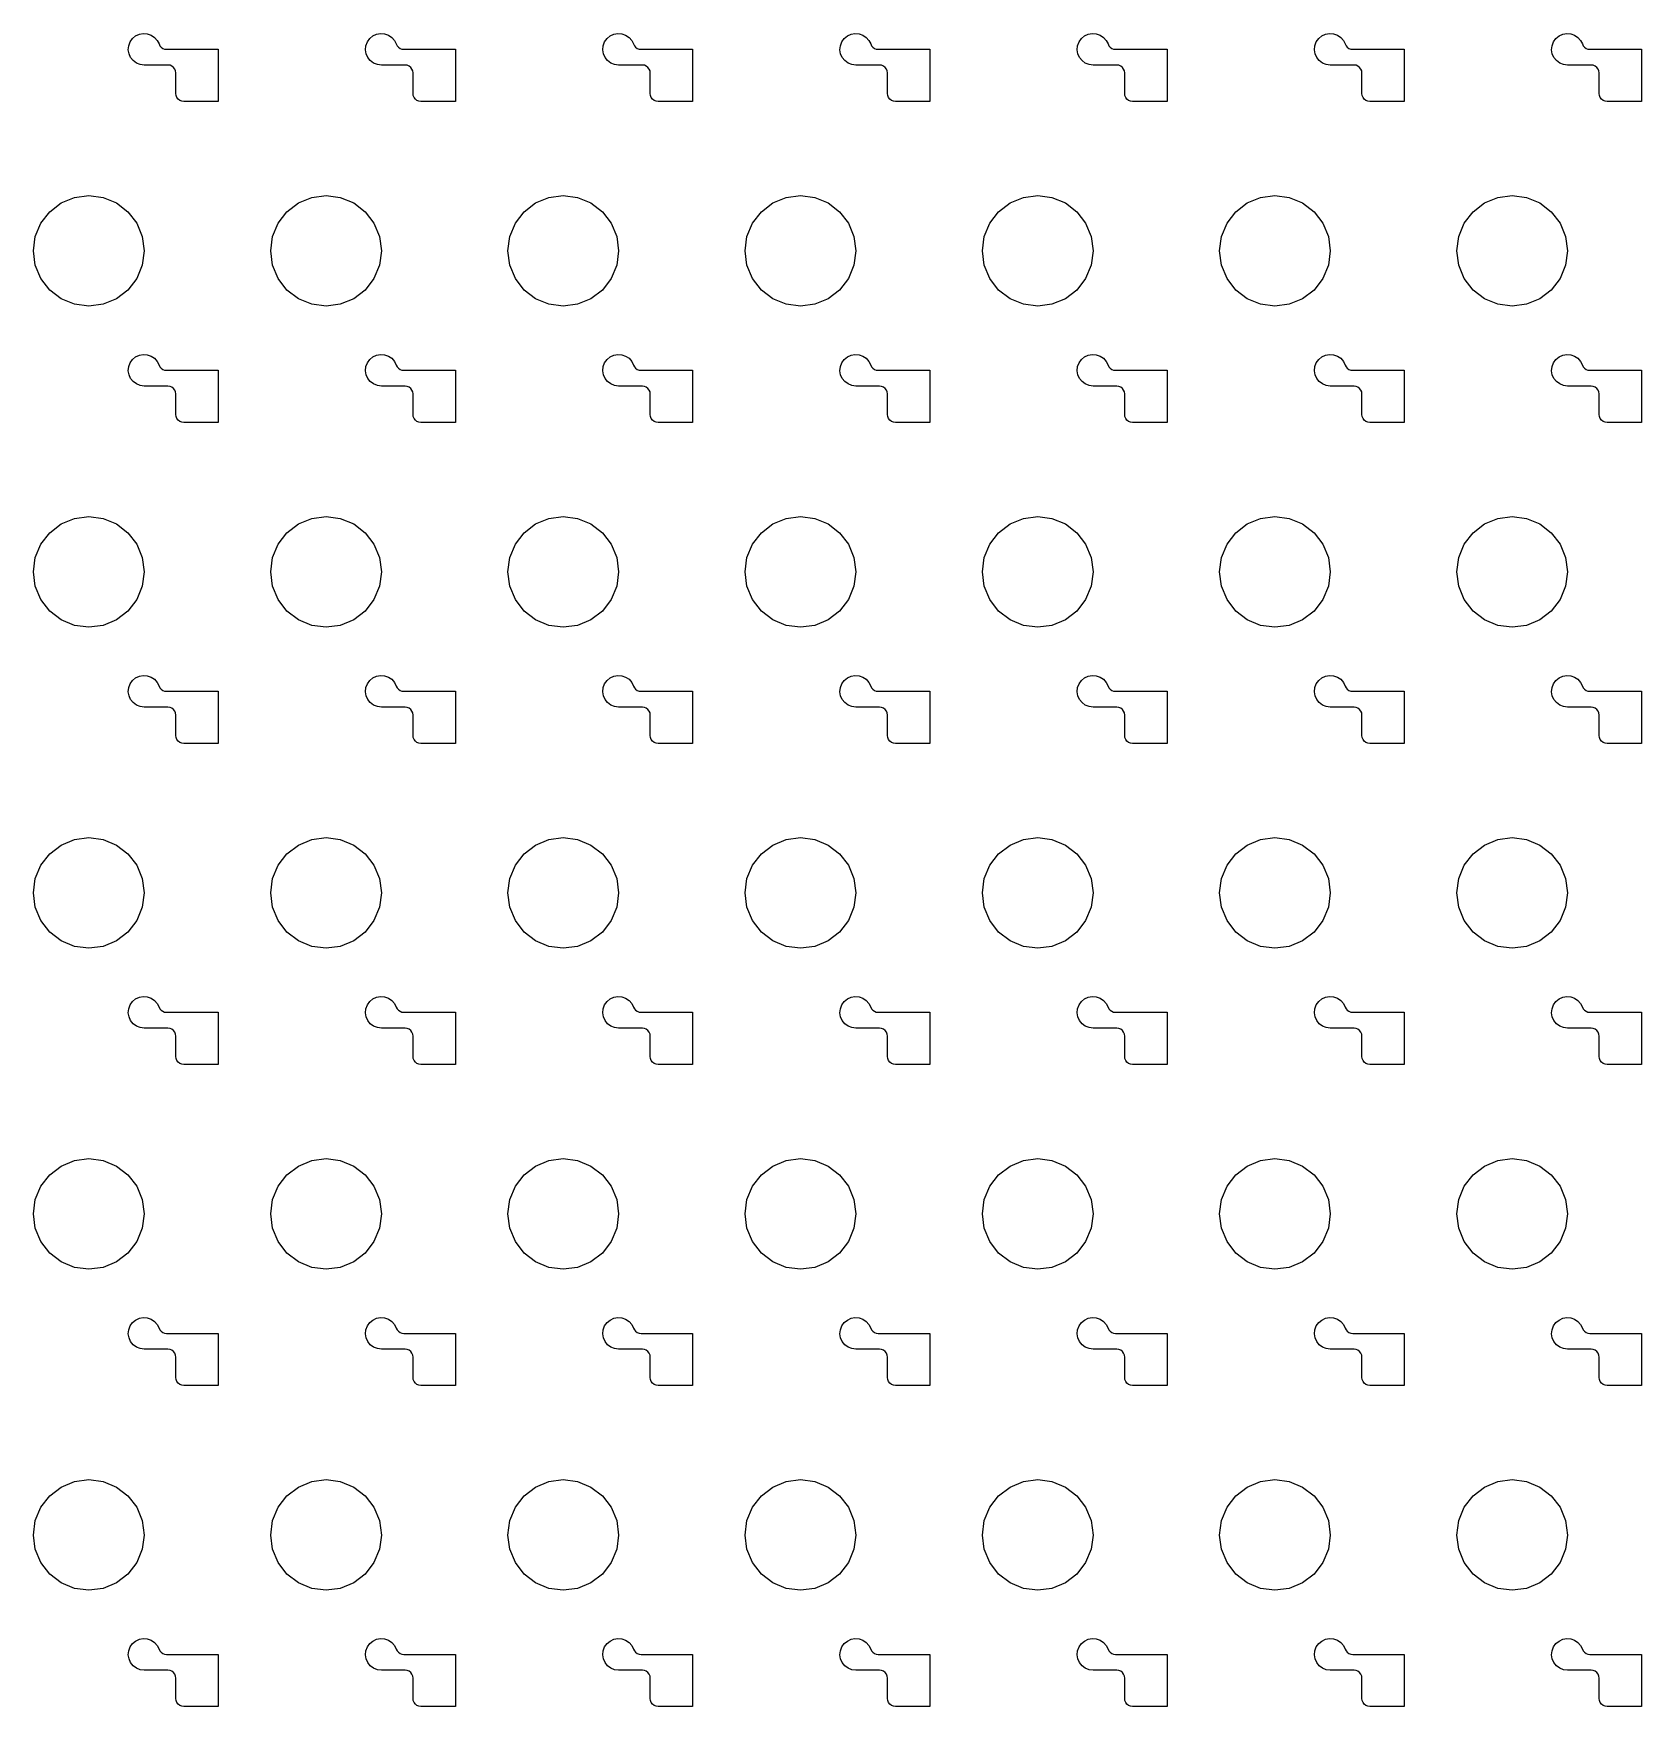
# Model space of a CAD drawing. Extents: x 11 to 212, y 11 to 212.
# Drawn here: x 143.44 to 155.4, y 111.35 to 123.8 of the extents above; entities that cross this region are included whole.
import ezdxf

# ---------------------------------------------------------------- set-up
doc = ezdxf.new("R2010")
doc.units = 0
doc.layers.add('C3', color=7, linetype='continuous')

msp = doc.modelspace()

# ---------------------------------------------------------------- linework, layer by layer
at = {"layer": 'C3'}
for points in [[(144.553, 123.294), (144.538, 123.296), (144.524, 123.302), (144.511, 123.311), (144.502, 123.324), (144.496, 123.338), (144.494, 123.353), (144.494, 123.506), (144.492, 123.521), (144.486, 123.535), (144.477, 123.547), (144.465, 123.557), (144.451, 123.563), (144.435, 123.565), (144.259, 123.565), (144.229, 123.569), (144.201, 123.58), (144.177, 123.598), (144.158, 123.622), (144.146, 123.649), (144.141, 123.679), (144.144, 123.709), (144.155, 123.737), (144.172, 123.762), (144.195, 123.781), (144.223, 123.794), (144.252, 123.8), (144.282, 123.798), (144.311, 123.788), (144.336, 123.771), (144.356, 123.748), (144.37, 123.722), (144.376, 123.709), (144.386, 123.698), (144.397, 123.689), (144.411, 123.684), (144.425, 123.682), (144.809, 123.682), (144.809, 123.294)], [(146.318, 123.294), (146.302, 123.296), (146.288, 123.302), (146.276, 123.311), (146.267, 123.324), (146.261, 123.338), (146.259, 123.353), (146.259, 123.506), (146.257, 123.521), (146.251, 123.535), (146.242, 123.547), (146.229, 123.557), (146.215, 123.563), (146.2, 123.565), (146.024, 123.565), (145.994, 123.569), (145.966, 123.58), (145.941, 123.598), (145.923, 123.622), (145.911, 123.649), (145.906, 123.679), (145.909, 123.709), (145.92, 123.737), (145.937, 123.762), (145.96, 123.781), (145.987, 123.794), (146.017, 123.8), (146.047, 123.798), (146.076, 123.788), (146.101, 123.771), (146.121, 123.748), (146.134, 123.722), (146.141, 123.709), (146.15, 123.698), (146.162, 123.689), (146.176, 123.684), (146.19, 123.682), (146.574, 123.682), (146.574, 123.294)], [(148.082, 123.294), (148.067, 123.296), (148.053, 123.302), (148.041, 123.311), (148.031, 123.324), (148.026, 123.338), (148.024, 123.353), (148.024, 123.506), (148.022, 123.521), (148.016, 123.535), (148.006, 123.547), (147.994, 123.557), (147.98, 123.563), (147.965, 123.565), (147.788, 123.565), (147.758, 123.569), (147.73, 123.58), (147.706, 123.598), (147.687, 123.622), (147.675, 123.649), (147.671, 123.679), (147.674, 123.709), (147.684, 123.737), (147.702, 123.762), (147.725, 123.781), (147.752, 123.794), (147.782, 123.8), (147.812, 123.798), (147.84, 123.788), (147.866, 123.771), (147.886, 123.748), (147.899, 123.722), (147.906, 123.709), (147.915, 123.698), (147.927, 123.689), (147.94, 123.684), (147.955, 123.682), (148.339, 123.682), (148.339, 123.294)], [(149.847, 123.294), (149.832, 123.296), (149.818, 123.302), (149.805, 123.311), (149.796, 123.324), (149.79, 123.338), (149.788, 123.353), (149.788, 123.506), (149.786, 123.521), (149.78, 123.535), (149.771, 123.547), (149.759, 123.557), (149.745, 123.563), (149.729, 123.565), (149.553, 123.565), (149.523, 123.569), (149.495, 123.58), (149.471, 123.598), (149.452, 123.622), (149.44, 123.649), (149.435, 123.679), (149.438, 123.709), (149.449, 123.737), (149.466, 123.762), (149.49, 123.781), (149.517, 123.794), (149.546, 123.8), (149.577, 123.798), (149.605, 123.788), (149.63, 123.771), (149.65, 123.748), (149.664, 123.722), (149.67, 123.709), (149.68, 123.698), (149.692, 123.689), (149.705, 123.684), (149.719, 123.682), (150.104, 123.682), (150.104, 123.294)], [(151.612, 123.294), (151.597, 123.296), (151.582, 123.302), (151.57, 123.311), (151.561, 123.324), (151.555, 123.338), (151.553, 123.353), (151.553, 123.506), (151.551, 123.521), (151.545, 123.535), (151.536, 123.547), (151.524, 123.557), (151.509, 123.563), (151.494, 123.565), (151.318, 123.565), (151.288, 123.569), (151.26, 123.58), (151.236, 123.598), (151.217, 123.622), (151.205, 123.649), (151.2, 123.679), (151.203, 123.709), (151.214, 123.737), (151.231, 123.762), (151.254, 123.781), (151.282, 123.794), (151.311, 123.8), (151.341, 123.798), (151.37, 123.788), (151.395, 123.771), (151.415, 123.748), (151.429, 123.722), (151.435, 123.709), (151.444, 123.698), (151.456, 123.689), (151.47, 123.684), (151.484, 123.682), (151.868, 123.682), (151.868, 123.294)], [(153.376, 123.294), (153.361, 123.296), (153.347, 123.302), (153.335, 123.311), (153.326, 123.324), (153.32, 123.338), (153.318, 123.353), (153.318, 123.506), (153.316, 123.521), (153.31, 123.535), (153.3, 123.547), (153.288, 123.557), (153.274, 123.563), (153.259, 123.565), (153.082, 123.565), (153.052, 123.569), (153.024, 123.58), (153, 123.598), (152.982, 123.622), (152.969, 123.649), (152.965, 123.679), (152.968, 123.709), (152.978, 123.737), (152.996, 123.762), (153.019, 123.781), (153.046, 123.794), (153.076, 123.8), (153.106, 123.798), (153.135, 123.788), (153.16, 123.771), (153.18, 123.748), (153.193, 123.722), (153.2, 123.709), (153.209, 123.698), (153.221, 123.689), (153.234, 123.684), (153.249, 123.682), (153.633, 123.682), (153.633, 123.294)], [(155.141, 123.294), (155.126, 123.296), (155.112, 123.302), (155.1, 123.311), (155.09, 123.324), (155.084, 123.338), (155.082, 123.353), (155.082, 123.506), (155.08, 123.521), (155.074, 123.535), (155.065, 123.547), (155.053, 123.557), (155.039, 123.563), (155.024, 123.565), (154.847, 123.565), (154.817, 123.569), (154.789, 123.58), (154.765, 123.598), (154.746, 123.622), (154.734, 123.649), (154.729, 123.679), (154.733, 123.709), (154.743, 123.737), (154.761, 123.762), (154.784, 123.781), (154.811, 123.794), (154.841, 123.8), (154.871, 123.798), (154.899, 123.788), (154.924, 123.771), (154.944, 123.748), (154.958, 123.722), (154.964, 123.709), (154.974, 123.698), (154.986, 123.689), (154.999, 123.684), (155.013, 123.682), (155.398, 123.682), (155.398, 123.294)], [(144.259, 122.182), (144.245, 122.076), (144.204, 121.976), (144.138, 121.891), (144.053, 121.826), (143.954, 121.785), (143.847, 121.771), (143.74, 121.785), (143.641, 121.826), (143.556, 121.891), (143.49, 121.976), (143.449, 122.076), (143.435, 122.182), (143.449, 122.289), (143.49, 122.388), (143.556, 122.474), (143.641, 122.539), (143.74, 122.58), (143.847, 122.594), (143.954, 122.58), (144.053, 122.539), (144.138, 122.474), (144.204, 122.388), (144.245, 122.289)], [(146.024, 122.182), (146.009, 122.076), (145.968, 121.976), (145.903, 121.891), (145.818, 121.826), (145.718, 121.785), (145.612, 121.771), (145.505, 121.785), (145.406, 121.826), (145.321, 121.891), (145.255, 121.976), (145.214, 122.076), (145.2, 122.182), (145.214, 122.289), (145.255, 122.388), (145.321, 122.474), (145.406, 122.539), (145.505, 122.58), (145.612, 122.594), (145.718, 122.58), (145.818, 122.539), (145.903, 122.474), (145.968, 122.388), (146.009, 122.289)], [(147.788, 122.182), (147.774, 122.076), (147.733, 121.976), (147.668, 121.891), (147.582, 121.826), (147.483, 121.785), (147.376, 121.771), (147.27, 121.785), (147.171, 121.826), (147.085, 121.891), (147.02, 121.976), (146.979, 122.076), (146.965, 122.182), (146.979, 122.289), (147.02, 122.388), (147.085, 122.474), (147.171, 122.539), (147.27, 122.58), (147.376, 122.594), (147.483, 122.58), (147.582, 122.539), (147.668, 122.474), (147.733, 122.388), (147.774, 122.289)], [(149.553, 122.182), (149.539, 122.076), (149.498, 121.976), (149.432, 121.891), (149.347, 121.826), (149.248, 121.785), (149.141, 121.771), (149.035, 121.785), (148.935, 121.826), (148.85, 121.891), (148.785, 121.976), (148.743, 122.076), (148.729, 122.182), (148.743, 122.289), (148.785, 122.388), (148.85, 122.474), (148.935, 122.539), (149.035, 122.58), (149.141, 122.594), (149.248, 122.58), (149.347, 122.539), (149.432, 122.474), (149.498, 122.388), (149.539, 122.289)], [(151.318, 122.182), (151.304, 122.076), (151.262, 121.976), (151.197, 121.891), (151.112, 121.826), (151.012, 121.785), (150.906, 121.771), (150.799, 121.785), (150.7, 121.826), (150.615, 121.891), (150.549, 121.976), (150.508, 122.076), (150.494, 122.182), (150.508, 122.289), (150.549, 122.388), (150.615, 122.474), (150.7, 122.539), (150.799, 122.58), (150.906, 122.594), (151.012, 122.58), (151.112, 122.539), (151.197, 122.474), (151.262, 122.388), (151.304, 122.289)], [(153.082, 122.182), (153.068, 122.076), (153.027, 121.976), (152.962, 121.891), (152.876, 121.826), (152.777, 121.785), (152.671, 121.771), (152.564, 121.785), (152.465, 121.826), (152.379, 121.891), (152.314, 121.976), (152.273, 122.076), (152.259, 122.182), (152.273, 122.289), (152.314, 122.388), (152.379, 122.474), (152.465, 122.539), (152.564, 122.58), (152.671, 122.594), (152.777, 122.58), (152.876, 122.539), (152.962, 122.474), (153.027, 122.388), (153.068, 122.289)], [(154.847, 122.182), (154.833, 122.076), (154.792, 121.976), (154.726, 121.891), (154.641, 121.826), (154.542, 121.785), (154.435, 121.771), (154.329, 121.785), (154.229, 121.826), (154.144, 121.891), (154.079, 121.976), (154.038, 122.076), (154.024, 122.182), (154.038, 122.289), (154.079, 122.388), (154.144, 122.474), (154.229, 122.539), (154.329, 122.58), (154.435, 122.594), (154.542, 122.58), (154.641, 122.539), (154.726, 122.474), (154.792, 122.388), (154.833, 122.289)], [(144.553, 120.906), (144.538, 120.908), (144.524, 120.914), (144.511, 120.923), (144.502, 120.935), (144.496, 120.949), (144.494, 120.965), (144.494, 121.118), (144.492, 121.133), (144.486, 121.147), (144.477, 121.159), (144.465, 121.169), (144.451, 121.174), (144.435, 121.176), (144.259, 121.176), (144.229, 121.18), (144.201, 121.192), (144.177, 121.21), (144.158, 121.233), (144.146, 121.261), (144.141, 121.291), (144.144, 121.321), (144.155, 121.349), (144.172, 121.374), (144.195, 121.393), (144.223, 121.406), (144.252, 121.412), (144.282, 121.409), (144.311, 121.4), (144.336, 121.383), (144.356, 121.36), (144.37, 121.333), (144.376, 121.32), (144.386, 121.309), (144.397, 121.301), (144.411, 121.296), (144.425, 121.294), (144.809, 121.294), (144.809, 120.906)], [(146.318, 120.906), (146.302, 120.908), (146.288, 120.914), (146.276, 120.923), (146.267, 120.935), (146.261, 120.949), (146.259, 120.965), (146.259, 121.118), (146.257, 121.133), (146.251, 121.147), (146.242, 121.159), (146.229, 121.169), (146.215, 121.174), (146.2, 121.176), (146.024, 121.176), (145.994, 121.18), (145.966, 121.192), (145.941, 121.21), (145.923, 121.233), (145.911, 121.261), (145.906, 121.291), (145.909, 121.321), (145.92, 121.349), (145.937, 121.374), (145.96, 121.393), (145.987, 121.406), (146.017, 121.412), (146.047, 121.409), (146.076, 121.4), (146.101, 121.383), (146.121, 121.36), (146.134, 121.333), (146.141, 121.32), (146.15, 121.309), (146.162, 121.301), (146.176, 121.296), (146.19, 121.294), (146.574, 121.294), (146.574, 120.906)], [(148.082, 120.906), (148.067, 120.908), (148.053, 120.914), (148.041, 120.923), (148.031, 120.935), (148.026, 120.949), (148.024, 120.965), (148.024, 121.118), (148.022, 121.133), (148.016, 121.147), (148.006, 121.159), (147.994, 121.169), (147.98, 121.174), (147.965, 121.176), (147.788, 121.176), (147.758, 121.18), (147.73, 121.192), (147.706, 121.21), (147.687, 121.233), (147.675, 121.261), (147.671, 121.291), (147.674, 121.321), (147.684, 121.349), (147.702, 121.374), (147.725, 121.393), (147.752, 121.406), (147.782, 121.412), (147.812, 121.409), (147.84, 121.4), (147.866, 121.383), (147.886, 121.36), (147.899, 121.333), (147.906, 121.32), (147.915, 121.309), (147.927, 121.301), (147.94, 121.296), (147.955, 121.294), (148.339, 121.294), (148.339, 120.906)], [(149.847, 120.906), (149.832, 120.908), (149.818, 120.914), (149.805, 120.923), (149.796, 120.935), (149.79, 120.949), (149.788, 120.965), (149.788, 121.118), (149.786, 121.133), (149.78, 121.147), (149.771, 121.159), (149.759, 121.169), (149.745, 121.174), (149.729, 121.176), (149.553, 121.176), (149.523, 121.18), (149.495, 121.192), (149.471, 121.21), (149.452, 121.233), (149.44, 121.261), (149.435, 121.291), (149.438, 121.321), (149.449, 121.349), (149.466, 121.374), (149.49, 121.393), (149.517, 121.406), (149.546, 121.412), (149.577, 121.409), (149.605, 121.4), (149.63, 121.383), (149.65, 121.36), (149.664, 121.333), (149.67, 121.32), (149.68, 121.309), (149.692, 121.301), (149.705, 121.296), (149.719, 121.294), (150.104, 121.294), (150.104, 120.906)], [(151.612, 120.906), (151.597, 120.908), (151.582, 120.914), (151.57, 120.923), (151.561, 120.935), (151.555, 120.949), (151.553, 120.965), (151.553, 121.118), (151.551, 121.133), (151.545, 121.147), (151.536, 121.159), (151.524, 121.169), (151.509, 121.174), (151.494, 121.176), (151.318, 121.176), (151.288, 121.18), (151.26, 121.192), (151.236, 121.21), (151.217, 121.233), (151.205, 121.261), (151.2, 121.291), (151.203, 121.321), (151.214, 121.349), (151.231, 121.374), (151.254, 121.393), (151.282, 121.406), (151.311, 121.412), (151.341, 121.409), (151.37, 121.4), (151.395, 121.383), (151.415, 121.36), (151.429, 121.333), (151.435, 121.32), (151.444, 121.309), (151.456, 121.301), (151.47, 121.296), (151.484, 121.294), (151.868, 121.294), (151.868, 120.906)], [(153.376, 120.906), (153.361, 120.908), (153.347, 120.914), (153.335, 120.923), (153.326, 120.935), (153.32, 120.949), (153.318, 120.965), (153.318, 121.118), (153.316, 121.133), (153.31, 121.147), (153.3, 121.159), (153.288, 121.169), (153.274, 121.174), (153.259, 121.176), (153.082, 121.176), (153.052, 121.18), (153.024, 121.192), (153, 121.21), (152.982, 121.233), (152.969, 121.261), (152.965, 121.291), (152.968, 121.321), (152.978, 121.349), (152.996, 121.374), (153.019, 121.393), (153.046, 121.406), (153.076, 121.412), (153.106, 121.409), (153.135, 121.4), (153.16, 121.383), (153.18, 121.36), (153.193, 121.333), (153.2, 121.32), (153.209, 121.309), (153.221, 121.301), (153.234, 121.296), (153.249, 121.294), (153.633, 121.294), (153.633, 120.906)], [(155.141, 120.906), (155.126, 120.908), (155.112, 120.914), (155.1, 120.923), (155.09, 120.935), (155.084, 120.949), (155.082, 120.965), (155.082, 121.118), (155.08, 121.133), (155.074, 121.147), (155.065, 121.159), (155.053, 121.169), (155.039, 121.174), (155.024, 121.176), (154.847, 121.176), (154.817, 121.18), (154.789, 121.192), (154.765, 121.21), (154.746, 121.233), (154.734, 121.261), (154.729, 121.291), (154.733, 121.321), (154.743, 121.349), (154.761, 121.374), (154.784, 121.393), (154.811, 121.406), (154.841, 121.412), (154.871, 121.409), (154.899, 121.4), (154.924, 121.383), (154.944, 121.36), (154.958, 121.333), (154.964, 121.32), (154.974, 121.309), (154.986, 121.301), (154.999, 121.296), (155.013, 121.294), (155.398, 121.294), (155.398, 120.906)], [(144.259, 119.794), (144.245, 119.688), (144.204, 119.588), (144.138, 119.503), (144.053, 119.438), (143.954, 119.396), (143.847, 119.382), (143.74, 119.396), (143.641, 119.438), (143.556, 119.503), (143.49, 119.588), (143.449, 119.688), (143.435, 119.794), (143.449, 119.901), (143.49, 120), (143.556, 120.085), (143.641, 120.151), (143.74, 120.192), (143.847, 120.206), (143.954, 120.192), (144.053, 120.151), (144.138, 120.085), (144.204, 120), (144.245, 119.901)], [(146.024, 119.794), (146.009, 119.688), (145.968, 119.588), (145.903, 119.503), (145.818, 119.438), (145.718, 119.396), (145.612, 119.382), (145.505, 119.396), (145.406, 119.438), (145.321, 119.503), (145.255, 119.588), (145.214, 119.688), (145.2, 119.794), (145.214, 119.901), (145.255, 120), (145.321, 120.085), (145.406, 120.151), (145.505, 120.192), (145.612, 120.206), (145.718, 120.192), (145.818, 120.151), (145.903, 120.085), (145.968, 120), (146.009, 119.901)], [(147.788, 119.794), (147.774, 119.688), (147.733, 119.588), (147.668, 119.503), (147.582, 119.438), (147.483, 119.396), (147.376, 119.382), (147.27, 119.396), (147.171, 119.438), (147.085, 119.503), (147.02, 119.588), (146.979, 119.688), (146.965, 119.794), (146.979, 119.901), (147.02, 120), (147.085, 120.085), (147.171, 120.151), (147.27, 120.192), (147.376, 120.206), (147.483, 120.192), (147.582, 120.151), (147.668, 120.085), (147.733, 120), (147.774, 119.901)], [(149.553, 119.794), (149.539, 119.688), (149.498, 119.588), (149.432, 119.503), (149.347, 119.438), (149.248, 119.396), (149.141, 119.382), (149.035, 119.396), (148.935, 119.438), (148.85, 119.503), (148.785, 119.588), (148.743, 119.688), (148.729, 119.794), (148.743, 119.901), (148.785, 120), (148.85, 120.085), (148.935, 120.151), (149.035, 120.192), (149.141, 120.206), (149.248, 120.192), (149.347, 120.151), (149.432, 120.085), (149.498, 120), (149.539, 119.901)], [(151.318, 119.794), (151.304, 119.688), (151.262, 119.588), (151.197, 119.503), (151.112, 119.438), (151.012, 119.396), (150.906, 119.382), (150.799, 119.396), (150.7, 119.438), (150.615, 119.503), (150.549, 119.588), (150.508, 119.688), (150.494, 119.794), (150.508, 119.901), (150.549, 120), (150.615, 120.085), (150.7, 120.151), (150.799, 120.192), (150.906, 120.206), (151.012, 120.192), (151.112, 120.151), (151.197, 120.085), (151.262, 120), (151.304, 119.901)], [(153.082, 119.794), (153.068, 119.688), (153.027, 119.588), (152.962, 119.503), (152.876, 119.438), (152.777, 119.396), (152.671, 119.382), (152.564, 119.396), (152.465, 119.438), (152.379, 119.503), (152.314, 119.588), (152.273, 119.688), (152.259, 119.794), (152.273, 119.901), (152.314, 120), (152.379, 120.085), (152.465, 120.151), (152.564, 120.192), (152.671, 120.206), (152.777, 120.192), (152.876, 120.151), (152.962, 120.085), (153.027, 120), (153.068, 119.901)], [(154.847, 119.794), (154.833, 119.688), (154.792, 119.588), (154.726, 119.503), (154.641, 119.438), (154.542, 119.396), (154.435, 119.382), (154.329, 119.396), (154.229, 119.438), (154.144, 119.503), (154.079, 119.588), (154.038, 119.688), (154.024, 119.794), (154.038, 119.901), (154.079, 120), (154.144, 120.085), (154.229, 120.151), (154.329, 120.192), (154.435, 120.206), (154.542, 120.192), (154.641, 120.151), (154.726, 120.085), (154.792, 120), (154.833, 119.901)], [(144.553, 118.518), (144.538, 118.52), (144.524, 118.526), (144.511, 118.535), (144.502, 118.547), (144.496, 118.561), (144.494, 118.576), (144.494, 118.729), (144.492, 118.745), (144.486, 118.759), (144.477, 118.771), (144.465, 118.78), (144.451, 118.786), (144.435, 118.788), (144.259, 118.788), (144.229, 118.792), (144.201, 118.803), (144.177, 118.822), (144.158, 118.845), (144.146, 118.873), (144.141, 118.903), (144.144, 118.933), (144.155, 118.961), (144.172, 118.986), (144.195, 119.005), (144.223, 119.018), (144.252, 119.023), (144.282, 119.021), (144.311, 119.011), (144.336, 118.995), (144.356, 118.972), (144.37, 118.945), (144.376, 118.932), (144.386, 118.921), (144.397, 118.913), (144.411, 118.908), (144.425, 118.906), (144.809, 118.906), (144.809, 118.518)], [(146.318, 118.518), (146.302, 118.52), (146.288, 118.526), (146.276, 118.535), (146.267, 118.547), (146.261, 118.561), (146.259, 118.576), (146.259, 118.729), (146.257, 118.745), (146.251, 118.759), (146.242, 118.771), (146.229, 118.78), (146.215, 118.786), (146.2, 118.788), (146.024, 118.788), (145.994, 118.792), (145.966, 118.803), (145.941, 118.822), (145.923, 118.845), (145.911, 118.873), (145.906, 118.903), (145.909, 118.933), (145.92, 118.961), (145.937, 118.986), (145.96, 119.005), (145.987, 119.018), (146.017, 119.023), (146.047, 119.021), (146.076, 119.011), (146.101, 118.995), (146.121, 118.972), (146.134, 118.945), (146.141, 118.932), (146.15, 118.921), (146.162, 118.913), (146.176, 118.908), (146.19, 118.906), (146.574, 118.906), (146.574, 118.518)], [(148.082, 118.518), (148.067, 118.52), (148.053, 118.526), (148.041, 118.535), (148.031, 118.547), (148.026, 118.561), (148.024, 118.576), (148.024, 118.729), (148.022, 118.745), (148.016, 118.759), (148.006, 118.771), (147.994, 118.78), (147.98, 118.786), (147.965, 118.788), (147.788, 118.788), (147.758, 118.792), (147.73, 118.803), (147.706, 118.822), (147.687, 118.845), (147.675, 118.873), (147.671, 118.903), (147.674, 118.933), (147.684, 118.961), (147.702, 118.986), (147.725, 119.005), (147.752, 119.018), (147.782, 119.023), (147.812, 119.021), (147.84, 119.011), (147.866, 118.995), (147.886, 118.972), (147.899, 118.945), (147.906, 118.932), (147.915, 118.921), (147.927, 118.913), (147.94, 118.908), (147.955, 118.906), (148.339, 118.906), (148.339, 118.518)], [(149.847, 118.518), (149.832, 118.52), (149.818, 118.526), (149.805, 118.535), (149.796, 118.547), (149.79, 118.561), (149.788, 118.576), (149.788, 118.729), (149.786, 118.745), (149.78, 118.759), (149.771, 118.771), (149.759, 118.78), (149.745, 118.786), (149.729, 118.788), (149.553, 118.788), (149.523, 118.792), (149.495, 118.803), (149.471, 118.822), (149.452, 118.845), (149.44, 118.873), (149.435, 118.903), (149.438, 118.933), (149.449, 118.961), (149.466, 118.986), (149.49, 119.005), (149.517, 119.018), (149.546, 119.023), (149.577, 119.021), (149.605, 119.011), (149.63, 118.995), (149.65, 118.972), (149.664, 118.945), (149.67, 118.932), (149.68, 118.921), (149.692, 118.913), (149.705, 118.908), (149.719, 118.906), (150.104, 118.906), (150.104, 118.518)], [(151.612, 118.518), (151.597, 118.52), (151.582, 118.526), (151.57, 118.535), (151.561, 118.547), (151.555, 118.561), (151.553, 118.576), (151.553, 118.729), (151.551, 118.745), (151.545, 118.759), (151.536, 118.771), (151.524, 118.78), (151.509, 118.786), (151.494, 118.788), (151.318, 118.788), (151.288, 118.792), (151.26, 118.803), (151.236, 118.822), (151.217, 118.845), (151.205, 118.873), (151.2, 118.903), (151.203, 118.933), (151.214, 118.961), (151.231, 118.986), (151.254, 119.005), (151.282, 119.018), (151.311, 119.023), (151.341, 119.021), (151.37, 119.011), (151.395, 118.995), (151.415, 118.972), (151.429, 118.945), (151.435, 118.932), (151.444, 118.921), (151.456, 118.913), (151.47, 118.908), (151.484, 118.906), (151.868, 118.906), (151.868, 118.518)], [(153.376, 118.518), (153.361, 118.52), (153.347, 118.526), (153.335, 118.535), (153.326, 118.547), (153.32, 118.561), (153.318, 118.576), (153.318, 118.729), (153.316, 118.745), (153.31, 118.759), (153.3, 118.771), (153.288, 118.78), (153.274, 118.786), (153.259, 118.788), (153.082, 118.788), (153.052, 118.792), (153.024, 118.803), (153, 118.822), (152.982, 118.845), (152.969, 118.873), (152.965, 118.903), (152.968, 118.933), (152.978, 118.961), (152.996, 118.986), (153.019, 119.005), (153.046, 119.018), (153.076, 119.023), (153.106, 119.021), (153.135, 119.011), (153.16, 118.995), (153.18, 118.972), (153.193, 118.945), (153.2, 118.932), (153.209, 118.921), (153.221, 118.913), (153.234, 118.908), (153.249, 118.906), (153.633, 118.906), (153.633, 118.518)], [(155.141, 118.518), (155.126, 118.52), (155.112, 118.526), (155.1, 118.535), (155.09, 118.547), (155.084, 118.561), (155.082, 118.576), (155.082, 118.729), (155.08, 118.745), (155.074, 118.759), (155.065, 118.771), (155.053, 118.78), (155.039, 118.786), (155.024, 118.788), (154.847, 118.788), (154.817, 118.792), (154.789, 118.803), (154.765, 118.822), (154.746, 118.845), (154.734, 118.873), (154.729, 118.903), (154.733, 118.933), (154.743, 118.961), (154.761, 118.986), (154.784, 119.005), (154.811, 119.018), (154.841, 119.023), (154.871, 119.021), (154.899, 119.011), (154.924, 118.995), (154.944, 118.972), (154.958, 118.945), (154.964, 118.932), (154.974, 118.921), (154.986, 118.913), (154.999, 118.908), (155.013, 118.906), (155.398, 118.906), (155.398, 118.518)], [(144.259, 117.406), (144.245, 117.299), (144.204, 117.2), (144.138, 117.115), (144.053, 117.049), (143.954, 117.008), (143.847, 116.994), (143.74, 117.008), (143.641, 117.049), (143.556, 117.115), (143.49, 117.2), (143.449, 117.299), (143.435, 117.406), (143.449, 117.512), (143.49, 117.612), (143.556, 117.697), (143.641, 117.762), (143.74, 117.804), (143.847, 117.818), (143.954, 117.804), (144.053, 117.762), (144.138, 117.697), (144.204, 117.612), (144.245, 117.512)], [(146.024, 117.406), (146.009, 117.299), (145.968, 117.2), (145.903, 117.115), (145.818, 117.049), (145.718, 117.008), (145.612, 116.994), (145.505, 117.008), (145.406, 117.049), (145.321, 117.115), (145.255, 117.2), (145.214, 117.299), (145.2, 117.406), (145.214, 117.512), (145.255, 117.612), (145.321, 117.697), (145.406, 117.762), (145.505, 117.804), (145.612, 117.818), (145.718, 117.804), (145.818, 117.762), (145.903, 117.697), (145.968, 117.612), (146.009, 117.512)], [(147.788, 117.406), (147.774, 117.299), (147.733, 117.2), (147.668, 117.115), (147.582, 117.049), (147.483, 117.008), (147.376, 116.994), (147.27, 117.008), (147.171, 117.049), (147.085, 117.115), (147.02, 117.2), (146.979, 117.299), (146.965, 117.406), (146.979, 117.512), (147.02, 117.612), (147.085, 117.697), (147.171, 117.762), (147.27, 117.804), (147.376, 117.818), (147.483, 117.804), (147.582, 117.762), (147.668, 117.697), (147.733, 117.612), (147.774, 117.512)], [(149.553, 117.406), (149.539, 117.299), (149.498, 117.2), (149.432, 117.115), (149.347, 117.049), (149.248, 117.008), (149.141, 116.994), (149.035, 117.008), (148.935, 117.049), (148.85, 117.115), (148.785, 117.2), (148.743, 117.299), (148.729, 117.406), (148.743, 117.512), (148.785, 117.612), (148.85, 117.697), (148.935, 117.762), (149.035, 117.804), (149.141, 117.818), (149.248, 117.804), (149.347, 117.762), (149.432, 117.697), (149.498, 117.612), (149.539, 117.512)], [(151.318, 117.406), (151.304, 117.299), (151.262, 117.2), (151.197, 117.115), (151.112, 117.049), (151.012, 117.008), (150.906, 116.994), (150.799, 117.008), (150.7, 117.049), (150.615, 117.115), (150.549, 117.2), (150.508, 117.299), (150.494, 117.406), (150.508, 117.512), (150.549, 117.612), (150.615, 117.697), (150.7, 117.762), (150.799, 117.804), (150.906, 117.818), (151.012, 117.804), (151.112, 117.762), (151.197, 117.697), (151.262, 117.612), (151.304, 117.512)], [(153.082, 117.406), (153.068, 117.299), (153.027, 117.2), (152.962, 117.115), (152.876, 117.049), (152.777, 117.008), (152.671, 116.994), (152.564, 117.008), (152.465, 117.049), (152.379, 117.115), (152.314, 117.2), (152.273, 117.299), (152.259, 117.406), (152.273, 117.512), (152.314, 117.612), (152.379, 117.697), (152.465, 117.762), (152.564, 117.804), (152.671, 117.818), (152.777, 117.804), (152.876, 117.762), (152.962, 117.697), (153.027, 117.612), (153.068, 117.512)], [(154.847, 117.406), (154.833, 117.299), (154.792, 117.2), (154.726, 117.115), (154.641, 117.049), (154.542, 117.008), (154.435, 116.994), (154.329, 117.008), (154.229, 117.049), (154.144, 117.115), (154.079, 117.2), (154.038, 117.299), (154.024, 117.406), (154.038, 117.512), (154.079, 117.612), (154.144, 117.697), (154.229, 117.762), (154.329, 117.804), (154.435, 117.818), (154.542, 117.804), (154.641, 117.762), (154.726, 117.697), (154.792, 117.612), (154.833, 117.512)], [(144.553, 116.129), (144.538, 116.131), (144.524, 116.137), (144.511, 116.147), (144.502, 116.159), (144.496, 116.173), (144.494, 116.188), (144.494, 116.341), (144.492, 116.356), (144.486, 116.371), (144.477, 116.383), (144.465, 116.392), (144.451, 116.398), (144.435, 116.4), (144.259, 116.4), (144.229, 116.404), (144.201, 116.415), (144.177, 116.433), (144.158, 116.457), (144.146, 116.485), (144.141, 116.514), (144.144, 116.544), (144.155, 116.573), (144.172, 116.597), (144.195, 116.617), (144.223, 116.63), (144.252, 116.635), (144.282, 116.633), (144.311, 116.623), (144.336, 116.606), (144.356, 116.584), (144.37, 116.557), (144.376, 116.544), (144.386, 116.533), (144.397, 116.525), (144.411, 116.519), (144.425, 116.518), (144.809, 116.518), (144.809, 116.129)], [(146.318, 116.129), (146.302, 116.131), (146.288, 116.137), (146.276, 116.147), (146.267, 116.159), (146.261, 116.173), (146.259, 116.188), (146.259, 116.341), (146.257, 116.356), (146.251, 116.371), (146.242, 116.383), (146.229, 116.392), (146.215, 116.398), (146.2, 116.4), (146.024, 116.4), (145.994, 116.404), (145.966, 116.415), (145.941, 116.433), (145.923, 116.457), (145.911, 116.485), (145.906, 116.514), (145.909, 116.544), (145.92, 116.573), (145.937, 116.597), (145.96, 116.617), (145.987, 116.63), (146.017, 116.635), (146.047, 116.633), (146.076, 116.623), (146.101, 116.606), (146.121, 116.584), (146.134, 116.557), (146.141, 116.544), (146.15, 116.533), (146.162, 116.525), (146.176, 116.519), (146.19, 116.518), (146.574, 116.518), (146.574, 116.129)], [(148.082, 116.129), (148.067, 116.131), (148.053, 116.137), (148.041, 116.147), (148.031, 116.159), (148.026, 116.173), (148.024, 116.188), (148.024, 116.341), (148.022, 116.356), (148.016, 116.371), (148.006, 116.383), (147.994, 116.392), (147.98, 116.398), (147.965, 116.4), (147.788, 116.4), (147.758, 116.404), (147.73, 116.415), (147.706, 116.433), (147.687, 116.457), (147.675, 116.485), (147.671, 116.514), (147.674, 116.544), (147.684, 116.573), (147.702, 116.597), (147.725, 116.617), (147.752, 116.63), (147.782, 116.635), (147.812, 116.633), (147.84, 116.623), (147.866, 116.606), (147.886, 116.584), (147.899, 116.557), (147.906, 116.544), (147.915, 116.533), (147.927, 116.525), (147.94, 116.519), (147.955, 116.518), (148.339, 116.518), (148.339, 116.129)], [(149.847, 116.129), (149.832, 116.131), (149.818, 116.137), (149.805, 116.147), (149.796, 116.159), (149.79, 116.173), (149.788, 116.188), (149.788, 116.341), (149.786, 116.356), (149.78, 116.371), (149.771, 116.383), (149.759, 116.392), (149.745, 116.398), (149.729, 116.4), (149.553, 116.4), (149.523, 116.404), (149.495, 116.415), (149.471, 116.433), (149.452, 116.457), (149.44, 116.485), (149.435, 116.514), (149.438, 116.544), (149.449, 116.573), (149.466, 116.597), (149.49, 116.617), (149.517, 116.63), (149.546, 116.635), (149.577, 116.633), (149.605, 116.623), (149.63, 116.606), (149.65, 116.584), (149.664, 116.557), (149.67, 116.544), (149.68, 116.533), (149.692, 116.525), (149.705, 116.519), (149.719, 116.518), (150.104, 116.518), (150.104, 116.129)], [(151.612, 116.129), (151.597, 116.131), (151.582, 116.137), (151.57, 116.147), (151.561, 116.159), (151.555, 116.173), (151.553, 116.188), (151.553, 116.341), (151.551, 116.356), (151.545, 116.371), (151.536, 116.383), (151.524, 116.392), (151.509, 116.398), (151.494, 116.4), (151.318, 116.4), (151.288, 116.404), (151.26, 116.415), (151.236, 116.433), (151.217, 116.457), (151.205, 116.485), (151.2, 116.514), (151.203, 116.544), (151.214, 116.573), (151.231, 116.597), (151.254, 116.617), (151.282, 116.63), (151.311, 116.635), (151.341, 116.633), (151.37, 116.623), (151.395, 116.606), (151.415, 116.584), (151.429, 116.557), (151.435, 116.544), (151.444, 116.533), (151.456, 116.525), (151.47, 116.519), (151.484, 116.518), (151.868, 116.518), (151.868, 116.129)], [(153.376, 116.129), (153.361, 116.131), (153.347, 116.137), (153.335, 116.147), (153.326, 116.159), (153.32, 116.173), (153.318, 116.188), (153.318, 116.341), (153.316, 116.356), (153.31, 116.371), (153.3, 116.383), (153.288, 116.392), (153.274, 116.398), (153.259, 116.4), (153.082, 116.4), (153.052, 116.404), (153.024, 116.415), (153, 116.433), (152.982, 116.457), (152.969, 116.485), (152.965, 116.514), (152.968, 116.544), (152.978, 116.573), (152.996, 116.597), (153.019, 116.617), (153.046, 116.63), (153.076, 116.635), (153.106, 116.633), (153.135, 116.623), (153.16, 116.606), (153.18, 116.584), (153.193, 116.557), (153.2, 116.544), (153.209, 116.533), (153.221, 116.525), (153.234, 116.519), (153.249, 116.518), (153.633, 116.518), (153.633, 116.129)], [(155.141, 116.129), (155.126, 116.131), (155.112, 116.137), (155.1, 116.147), (155.09, 116.159), (155.084, 116.173), (155.082, 116.188), (155.082, 116.341), (155.08, 116.356), (155.074, 116.371), (155.065, 116.383), (155.053, 116.392), (155.039, 116.398), (155.024, 116.4), (154.847, 116.4), (154.817, 116.404), (154.789, 116.415), (154.765, 116.433), (154.746, 116.457), (154.734, 116.485), (154.729, 116.514), (154.733, 116.544), (154.743, 116.573), (154.761, 116.597), (154.784, 116.617), (154.811, 116.63), (154.841, 116.635), (154.871, 116.633), (154.899, 116.623), (154.924, 116.606), (154.944, 116.584), (154.958, 116.557), (154.964, 116.544), (154.974, 116.533), (154.986, 116.525), (154.999, 116.519), (155.013, 116.518), (155.398, 116.518), (155.398, 116.129)], [(144.259, 115.018), (144.245, 114.911), (144.204, 114.812), (144.138, 114.726), (144.053, 114.661), (143.954, 114.62), (143.847, 114.606), (143.74, 114.62), (143.641, 114.661), (143.556, 114.726), (143.49, 114.812), (143.449, 114.911), (143.435, 115.018), (143.449, 115.124), (143.49, 115.224), (143.556, 115.309), (143.641, 115.374), (143.74, 115.415), (143.847, 115.429), (143.954, 115.415), (144.053, 115.374), (144.138, 115.309), (144.204, 115.224), (144.245, 115.124)], [(146.024, 115.018), (146.009, 114.911), (145.968, 114.812), (145.903, 114.726), (145.818, 114.661), (145.718, 114.62), (145.612, 114.606), (145.505, 114.62), (145.406, 114.661), (145.321, 114.726), (145.255, 114.812), (145.214, 114.911), (145.2, 115.018), (145.214, 115.124), (145.255, 115.224), (145.321, 115.309), (145.406, 115.374), (145.505, 115.415), (145.612, 115.429), (145.718, 115.415), (145.818, 115.374), (145.903, 115.309), (145.968, 115.224), (146.009, 115.124)], [(147.788, 115.018), (147.774, 114.911), (147.733, 114.812), (147.668, 114.726), (147.582, 114.661), (147.483, 114.62), (147.376, 114.606), (147.27, 114.62), (147.171, 114.661), (147.085, 114.726), (147.02, 114.812), (146.979, 114.911), (146.965, 115.018), (146.979, 115.124), (147.02, 115.224), (147.085, 115.309), (147.171, 115.374), (147.27, 115.415), (147.376, 115.429), (147.483, 115.415), (147.582, 115.374), (147.668, 115.309), (147.733, 115.224), (147.774, 115.124)], [(149.553, 115.018), (149.539, 114.911), (149.498, 114.812), (149.432, 114.726), (149.347, 114.661), (149.248, 114.62), (149.141, 114.606), (149.035, 114.62), (148.935, 114.661), (148.85, 114.726), (148.785, 114.812), (148.743, 114.911), (148.729, 115.018), (148.743, 115.124), (148.785, 115.224), (148.85, 115.309), (148.935, 115.374), (149.035, 115.415), (149.141, 115.429), (149.248, 115.415), (149.347, 115.374), (149.432, 115.309), (149.498, 115.224), (149.539, 115.124)], [(151.318, 115.018), (151.304, 114.911), (151.262, 114.812), (151.197, 114.726), (151.112, 114.661), (151.012, 114.62), (150.906, 114.606), (150.799, 114.62), (150.7, 114.661), (150.615, 114.726), (150.549, 114.812), (150.508, 114.911), (150.494, 115.018), (150.508, 115.124), (150.549, 115.224), (150.615, 115.309), (150.7, 115.374), (150.799, 115.415), (150.906, 115.429), (151.012, 115.415), (151.112, 115.374), (151.197, 115.309), (151.262, 115.224), (151.304, 115.124)], [(153.082, 115.018), (153.068, 114.911), (153.027, 114.812), (152.962, 114.726), (152.876, 114.661), (152.777, 114.62), (152.671, 114.606), (152.564, 114.62), (152.465, 114.661), (152.379, 114.726), (152.314, 114.812), (152.273, 114.911), (152.259, 115.018), (152.273, 115.124), (152.314, 115.224), (152.379, 115.309), (152.465, 115.374), (152.564, 115.415), (152.671, 115.429), (152.777, 115.415), (152.876, 115.374), (152.962, 115.309), (153.027, 115.224), (153.068, 115.124)], [(154.847, 115.018), (154.833, 114.911), (154.792, 114.812), (154.726, 114.726), (154.641, 114.661), (154.542, 114.62), (154.435, 114.606), (154.329, 114.62), (154.229, 114.661), (154.144, 114.726), (154.079, 114.812), (154.038, 114.911), (154.024, 115.018), (154.038, 115.124), (154.079, 115.224), (154.144, 115.309), (154.229, 115.374), (154.329, 115.415), (154.435, 115.429), (154.542, 115.415), (154.641, 115.374), (154.726, 115.309), (154.792, 115.224), (154.833, 115.124)], [(144.553, 113.741), (144.538, 113.743), (144.524, 113.749), (144.511, 113.758), (144.502, 113.771), (144.496, 113.785), (144.494, 113.8), (144.494, 113.953), (144.492, 113.968), (144.486, 113.982), (144.477, 113.995), (144.465, 114.004), (144.451, 114.01), (144.435, 114.012), (144.259, 114.012), (144.229, 114.016), (144.201, 114.027), (144.177, 114.045), (144.158, 114.069), (144.146, 114.096), (144.141, 114.126), (144.144, 114.156), (144.155, 114.184), (144.172, 114.209), (144.195, 114.228), (144.223, 114.241), (144.252, 114.247), (144.282, 114.245), (144.311, 114.235), (144.336, 114.218), (144.356, 114.196), (144.37, 114.169), (144.376, 114.156), (144.386, 114.145), (144.397, 114.136), (144.411, 114.131), (144.425, 114.129), (144.809, 114.129), (144.809, 113.741)], [(146.318, 113.741), (146.302, 113.743), (146.288, 113.749), (146.276, 113.758), (146.267, 113.771), (146.261, 113.785), (146.259, 113.8), (146.259, 113.953), (146.257, 113.968), (146.251, 113.982), (146.242, 113.995), (146.229, 114.004), (146.215, 114.01), (146.2, 114.012), (146.024, 114.012), (145.994, 114.016), (145.966, 114.027), (145.941, 114.045), (145.923, 114.069), (145.911, 114.096), (145.906, 114.126), (145.909, 114.156), (145.92, 114.184), (145.937, 114.209), (145.96, 114.228), (145.987, 114.241), (146.017, 114.247), (146.047, 114.245), (146.076, 114.235), (146.101, 114.218), (146.121, 114.196), (146.134, 114.169), (146.141, 114.156), (146.15, 114.145), (146.162, 114.136), (146.176, 114.131), (146.19, 114.129), (146.574, 114.129), (146.574, 113.741)], [(148.082, 113.741), (148.067, 113.743), (148.053, 113.749), (148.041, 113.758), (148.031, 113.771), (148.026, 113.785), (148.024, 113.8), (148.024, 113.953), (148.022, 113.968), (148.016, 113.982), (148.006, 113.995), (147.994, 114.004), (147.98, 114.01), (147.965, 114.012), (147.788, 114.012), (147.758, 114.016), (147.73, 114.027), (147.706, 114.045), (147.687, 114.069), (147.675, 114.096), (147.671, 114.126), (147.674, 114.156), (147.684, 114.184), (147.702, 114.209), (147.725, 114.228), (147.752, 114.241), (147.782, 114.247), (147.812, 114.245), (147.84, 114.235), (147.866, 114.218), (147.886, 114.196), (147.899, 114.169), (147.906, 114.156), (147.915, 114.145), (147.927, 114.136), (147.94, 114.131), (147.955, 114.129), (148.339, 114.129), (148.339, 113.741)], [(149.847, 113.741), (149.832, 113.743), (149.818, 113.749), (149.805, 113.758), (149.796, 113.771), (149.79, 113.785), (149.788, 113.8), (149.788, 113.953), (149.786, 113.968), (149.78, 113.982), (149.771, 113.995), (149.759, 114.004), (149.745, 114.01), (149.729, 114.012), (149.553, 114.012), (149.523, 114.016), (149.495, 114.027), (149.471, 114.045), (149.452, 114.069), (149.44, 114.096), (149.435, 114.126), (149.438, 114.156), (149.449, 114.184), (149.466, 114.209), (149.49, 114.228), (149.517, 114.241), (149.546, 114.247), (149.577, 114.245), (149.605, 114.235), (149.63, 114.218), (149.65, 114.196), (149.664, 114.169), (149.67, 114.156), (149.68, 114.145), (149.692, 114.136), (149.705, 114.131), (149.719, 114.129), (150.104, 114.129), (150.104, 113.741)], [(151.612, 113.741), (151.597, 113.743), (151.582, 113.749), (151.57, 113.758), (151.561, 113.771), (151.555, 113.785), (151.553, 113.8), (151.553, 113.953), (151.551, 113.968), (151.545, 113.982), (151.536, 113.995), (151.524, 114.004), (151.509, 114.01), (151.494, 114.012), (151.318, 114.012), (151.288, 114.016), (151.26, 114.027), (151.236, 114.045), (151.217, 114.069), (151.205, 114.096), (151.2, 114.126), (151.203, 114.156), (151.214, 114.184), (151.231, 114.209), (151.254, 114.228), (151.282, 114.241), (151.311, 114.247), (151.341, 114.245), (151.37, 114.235), (151.395, 114.218), (151.415, 114.196), (151.429, 114.169), (151.435, 114.156), (151.444, 114.145), (151.456, 114.136), (151.47, 114.131), (151.484, 114.129), (151.868, 114.129), (151.868, 113.741)], [(153.376, 113.741), (153.361, 113.743), (153.347, 113.749), (153.335, 113.758), (153.326, 113.771), (153.32, 113.785), (153.318, 113.8), (153.318, 113.953), (153.316, 113.968), (153.31, 113.982), (153.3, 113.995), (153.288, 114.004), (153.274, 114.01), (153.259, 114.012), (153.082, 114.012), (153.052, 114.016), (153.024, 114.027), (153, 114.045), (152.982, 114.069), (152.969, 114.096), (152.965, 114.126), (152.968, 114.156), (152.978, 114.184), (152.996, 114.209), (153.019, 114.228), (153.046, 114.241), (153.076, 114.247), (153.106, 114.245), (153.135, 114.235), (153.16, 114.218), (153.18, 114.196), (153.193, 114.169), (153.2, 114.156), (153.209, 114.145), (153.221, 114.136), (153.234, 114.131), (153.249, 114.129), (153.633, 114.129), (153.633, 113.741)], [(155.141, 113.741), (155.126, 113.743), (155.112, 113.749), (155.1, 113.758), (155.09, 113.771), (155.084, 113.785), (155.082, 113.8), (155.082, 113.953), (155.08, 113.968), (155.074, 113.982), (155.065, 113.995), (155.053, 114.004), (155.039, 114.01), (155.024, 114.012), (154.847, 114.012), (154.817, 114.016), (154.789, 114.027), (154.765, 114.045), (154.746, 114.069), (154.734, 114.096), (154.729, 114.126), (154.733, 114.156), (154.743, 114.184), (154.761, 114.209), (154.784, 114.228), (154.811, 114.241), (154.841, 114.247), (154.871, 114.245), (154.899, 114.235), (154.924, 114.218), (154.944, 114.196), (154.958, 114.169), (154.964, 114.156), (154.974, 114.145), (154.986, 114.136), (154.999, 114.131), (155.013, 114.129), (155.398, 114.129), (155.398, 113.741)], [(144.259, 112.629), (144.245, 112.523), (144.204, 112.424), (144.138, 112.338), (144.053, 112.273), (143.954, 112.232), (143.847, 112.218), (143.74, 112.232), (143.641, 112.273), (143.556, 112.338), (143.49, 112.424), (143.449, 112.523), (143.435, 112.629), (143.449, 112.736), (143.49, 112.835), (143.556, 112.921), (143.641, 112.986), (143.74, 113.027), (143.847, 113.041), (143.954, 113.027), (144.053, 112.986), (144.138, 112.921), (144.204, 112.835), (144.245, 112.736)], [(146.024, 112.629), (146.009, 112.523), (145.968, 112.424), (145.903, 112.338), (145.818, 112.273), (145.718, 112.232), (145.612, 112.218), (145.505, 112.232), (145.406, 112.273), (145.321, 112.338), (145.255, 112.424), (145.214, 112.523), (145.2, 112.629), (145.214, 112.736), (145.255, 112.835), (145.321, 112.921), (145.406, 112.986), (145.505, 113.027), (145.612, 113.041), (145.718, 113.027), (145.818, 112.986), (145.903, 112.921), (145.968, 112.835), (146.009, 112.736)], [(147.788, 112.629), (147.774, 112.523), (147.733, 112.424), (147.668, 112.338), (147.582, 112.273), (147.483, 112.232), (147.376, 112.218), (147.27, 112.232), (147.171, 112.273), (147.085, 112.338), (147.02, 112.424), (146.979, 112.523), (146.965, 112.629), (146.979, 112.736), (147.02, 112.835), (147.085, 112.921), (147.171, 112.986), (147.27, 113.027), (147.376, 113.041), (147.483, 113.027), (147.582, 112.986), (147.668, 112.921), (147.733, 112.835), (147.774, 112.736)], [(149.553, 112.629), (149.539, 112.523), (149.498, 112.424), (149.432, 112.338), (149.347, 112.273), (149.248, 112.232), (149.141, 112.218), (149.035, 112.232), (148.935, 112.273), (148.85, 112.338), (148.785, 112.424), (148.743, 112.523), (148.729, 112.629), (148.743, 112.736), (148.785, 112.835), (148.85, 112.921), (148.935, 112.986), (149.035, 113.027), (149.141, 113.041), (149.248, 113.027), (149.347, 112.986), (149.432, 112.921), (149.498, 112.835), (149.539, 112.736)], [(151.318, 112.629), (151.304, 112.523), (151.262, 112.424), (151.197, 112.338), (151.112, 112.273), (151.012, 112.232), (150.906, 112.218), (150.799, 112.232), (150.7, 112.273), (150.615, 112.338), (150.549, 112.424), (150.508, 112.523), (150.494, 112.629), (150.508, 112.736), (150.549, 112.835), (150.615, 112.921), (150.7, 112.986), (150.799, 113.027), (150.906, 113.041), (151.012, 113.027), (151.112, 112.986), (151.197, 112.921), (151.262, 112.835), (151.304, 112.736)], [(153.082, 112.629), (153.068, 112.523), (153.027, 112.424), (152.962, 112.338), (152.876, 112.273), (152.777, 112.232), (152.671, 112.218), (152.564, 112.232), (152.465, 112.273), (152.379, 112.338), (152.314, 112.424), (152.273, 112.523), (152.259, 112.629), (152.273, 112.736), (152.314, 112.835), (152.379, 112.921), (152.465, 112.986), (152.564, 113.027), (152.671, 113.041), (152.777, 113.027), (152.876, 112.986), (152.962, 112.921), (153.027, 112.835), (153.068, 112.736)], [(154.847, 112.629), (154.833, 112.523), (154.792, 112.424), (154.726, 112.338), (154.641, 112.273), (154.542, 112.232), (154.435, 112.218), (154.329, 112.232), (154.229, 112.273), (154.144, 112.338), (154.079, 112.424), (154.038, 112.523), (154.024, 112.629), (154.038, 112.736), (154.079, 112.835), (154.144, 112.921), (154.229, 112.986), (154.329, 113.027), (154.435, 113.041), (154.542, 113.027), (154.641, 112.986), (154.726, 112.921), (154.792, 112.835), (154.833, 112.736)], [(144.553, 111.353), (144.538, 111.355), (144.524, 111.361), (144.511, 111.37), (144.502, 111.382), (144.496, 111.397), (144.494, 111.412), (144.494, 111.565), (144.492, 111.58), (144.486, 111.594), (144.477, 111.606), (144.465, 111.616), (144.451, 111.622), (144.435, 111.624), (144.259, 111.624), (144.229, 111.627), (144.201, 111.639), (144.177, 111.657), (144.158, 111.68), (144.146, 111.708), (144.141, 111.738), (144.144, 111.768), (144.155, 111.796), (144.172, 111.821), (144.195, 111.84), (144.223, 111.853), (144.252, 111.859), (144.282, 111.856), (144.311, 111.847), (144.336, 111.83), (144.356, 111.807), (144.37, 111.78), (144.376, 111.767), (144.386, 111.757), (144.397, 111.748), (144.411, 111.743), (144.425, 111.741), (144.809, 111.741), (144.809, 111.353)], [(146.318, 111.353), (146.302, 111.355), (146.288, 111.361), (146.276, 111.37), (146.267, 111.382), (146.261, 111.397), (146.259, 111.412), (146.259, 111.565), (146.257, 111.58), (146.251, 111.594), (146.242, 111.606), (146.229, 111.616), (146.215, 111.622), (146.2, 111.624), (146.024, 111.624), (145.994, 111.627), (145.966, 111.639), (145.941, 111.657), (145.923, 111.68), (145.911, 111.708), (145.906, 111.738), (145.909, 111.768), (145.92, 111.796), (145.937, 111.821), (145.96, 111.84), (145.987, 111.853), (146.017, 111.859), (146.047, 111.856), (146.076, 111.847), (146.101, 111.83), (146.121, 111.807), (146.134, 111.78), (146.141, 111.767), (146.15, 111.757), (146.162, 111.748), (146.176, 111.743), (146.19, 111.741), (146.574, 111.741), (146.574, 111.353)], [(148.082, 111.353), (148.067, 111.355), (148.053, 111.361), (148.041, 111.37), (148.031, 111.382), (148.026, 111.397), (148.024, 111.412), (148.024, 111.565), (148.022, 111.58), (148.016, 111.594), (148.006, 111.606), (147.994, 111.616), (147.98, 111.622), (147.965, 111.624), (147.788, 111.624), (147.758, 111.627), (147.73, 111.639), (147.706, 111.657), (147.687, 111.68), (147.675, 111.708), (147.671, 111.738), (147.674, 111.768), (147.684, 111.796), (147.702, 111.821), (147.725, 111.84), (147.752, 111.853), (147.782, 111.859), (147.812, 111.856), (147.84, 111.847), (147.866, 111.83), (147.886, 111.807), (147.899, 111.78), (147.906, 111.767), (147.915, 111.757), (147.927, 111.748), (147.94, 111.743), (147.955, 111.741), (148.339, 111.741), (148.339, 111.353)], [(149.847, 111.353), (149.832, 111.355), (149.818, 111.361), (149.805, 111.37), (149.796, 111.382), (149.79, 111.397), (149.788, 111.412), (149.788, 111.565), (149.786, 111.58), (149.78, 111.594), (149.771, 111.606), (149.759, 111.616), (149.745, 111.622), (149.729, 111.624), (149.553, 111.624), (149.523, 111.627), (149.495, 111.639), (149.471, 111.657), (149.452, 111.68), (149.44, 111.708), (149.435, 111.738), (149.438, 111.768), (149.449, 111.796), (149.466, 111.821), (149.49, 111.84), (149.517, 111.853), (149.546, 111.859), (149.577, 111.856), (149.605, 111.847), (149.63, 111.83), (149.65, 111.807), (149.664, 111.78), (149.67, 111.767), (149.68, 111.757), (149.692, 111.748), (149.705, 111.743), (149.719, 111.741), (150.104, 111.741), (150.104, 111.353)], [(151.612, 111.353), (151.597, 111.355), (151.582, 111.361), (151.57, 111.37), (151.561, 111.382), (151.555, 111.397), (151.553, 111.412), (151.553, 111.565), (151.551, 111.58), (151.545, 111.594), (151.536, 111.606), (151.524, 111.616), (151.509, 111.622), (151.494, 111.624), (151.318, 111.624), (151.288, 111.627), (151.26, 111.639), (151.236, 111.657), (151.217, 111.68), (151.205, 111.708), (151.2, 111.738), (151.203, 111.768), (151.214, 111.796), (151.231, 111.821), (151.254, 111.84), (151.282, 111.853), (151.311, 111.859), (151.341, 111.856), (151.37, 111.847), (151.395, 111.83), (151.415, 111.807), (151.429, 111.78), (151.435, 111.767), (151.444, 111.757), (151.456, 111.748), (151.47, 111.743), (151.484, 111.741), (151.868, 111.741), (151.868, 111.353)], [(153.376, 111.353), (153.361, 111.355), (153.347, 111.361), (153.335, 111.37), (153.326, 111.382), (153.32, 111.397), (153.318, 111.412), (153.318, 111.565), (153.316, 111.58), (153.31, 111.594), (153.3, 111.606), (153.288, 111.616), (153.274, 111.622), (153.259, 111.624), (153.082, 111.624), (153.052, 111.627), (153.024, 111.639), (153, 111.657), (152.982, 111.68), (152.969, 111.708), (152.965, 111.738), (152.968, 111.768), (152.978, 111.796), (152.996, 111.821), (153.019, 111.84), (153.046, 111.853), (153.076, 111.859), (153.106, 111.856), (153.135, 111.847), (153.16, 111.83), (153.18, 111.807), (153.193, 111.78), (153.2, 111.767), (153.209, 111.757), (153.221, 111.748), (153.234, 111.743), (153.249, 111.741), (153.633, 111.741), (153.633, 111.353)], [(155.141, 111.353), (155.126, 111.355), (155.112, 111.361), (155.1, 111.37), (155.09, 111.382), (155.084, 111.397), (155.082, 111.412), (155.082, 111.565), (155.08, 111.58), (155.074, 111.594), (155.065, 111.606), (155.053, 111.616), (155.039, 111.622), (155.024, 111.624), (154.847, 111.624), (154.817, 111.627), (154.789, 111.639), (154.765, 111.657), (154.746, 111.68), (154.734, 111.708), (154.729, 111.738), (154.733, 111.768), (154.743, 111.796), (154.761, 111.821), (154.784, 111.84), (154.811, 111.853), (154.841, 111.859), (154.871, 111.856), (154.899, 111.847), (154.924, 111.83), (154.944, 111.807), (154.958, 111.78), (154.964, 111.767), (154.974, 111.757), (154.986, 111.748), (154.999, 111.743), (155.013, 111.741), (155.398, 111.741), (155.398, 111.353)]]:
    msp.add_lwpolyline(points, close=True, dxfattribs=at)

doc.saveas('drawing.dxf')
